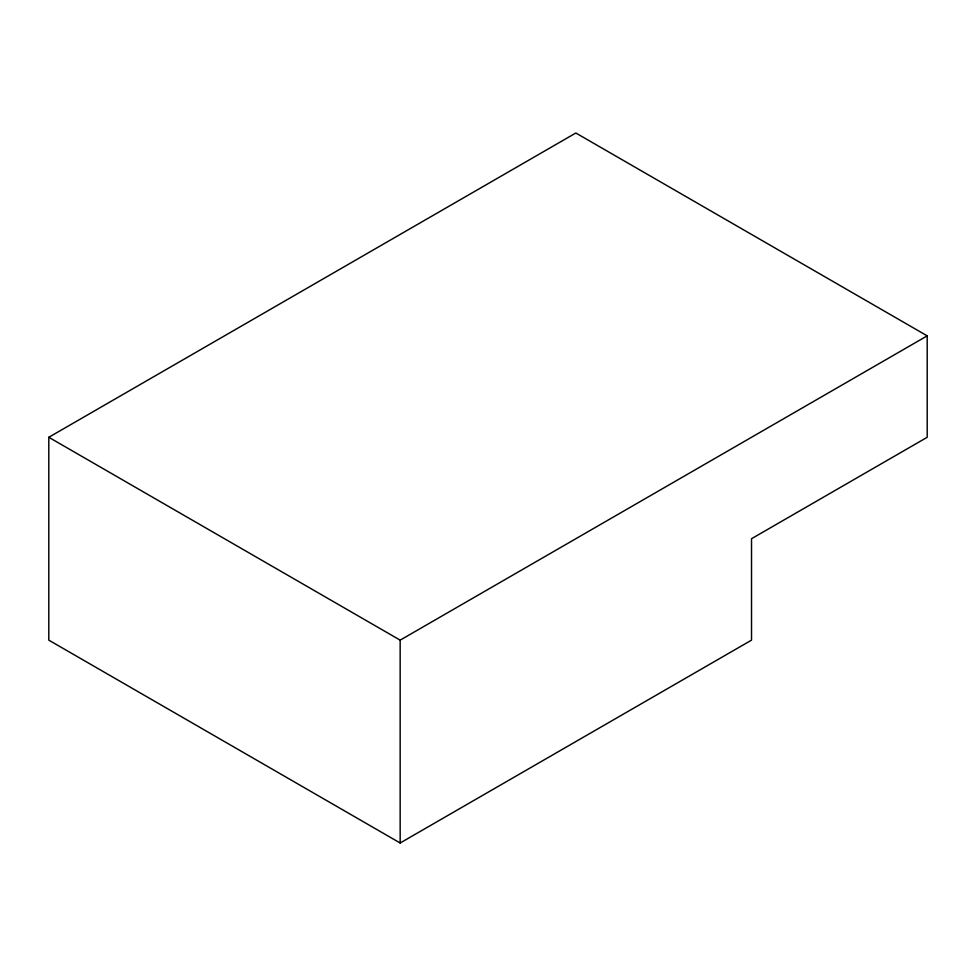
<?xml version="1.0" encoding="UTF-8"?>
<svg xmlns="http://www.w3.org/2000/svg" width="976" height="976" viewBox="0 0 976 976"><rect width="100%" height="100%" fill="white"/><g stroke="black" fill="none" stroke-linecap="round" stroke-linejoin="round"><path stroke-width="1.46" d="M48.8 437.285L575.84 133.004L927.2 335.854L927.2 437.285L751.52 538.715L751.52 640.146L400.16 842.996L48.8 640.146L48.8 437.285L400.16 640.146L927.2 335.854M400.16 640.146L400.16 842.996"/></g></svg>
